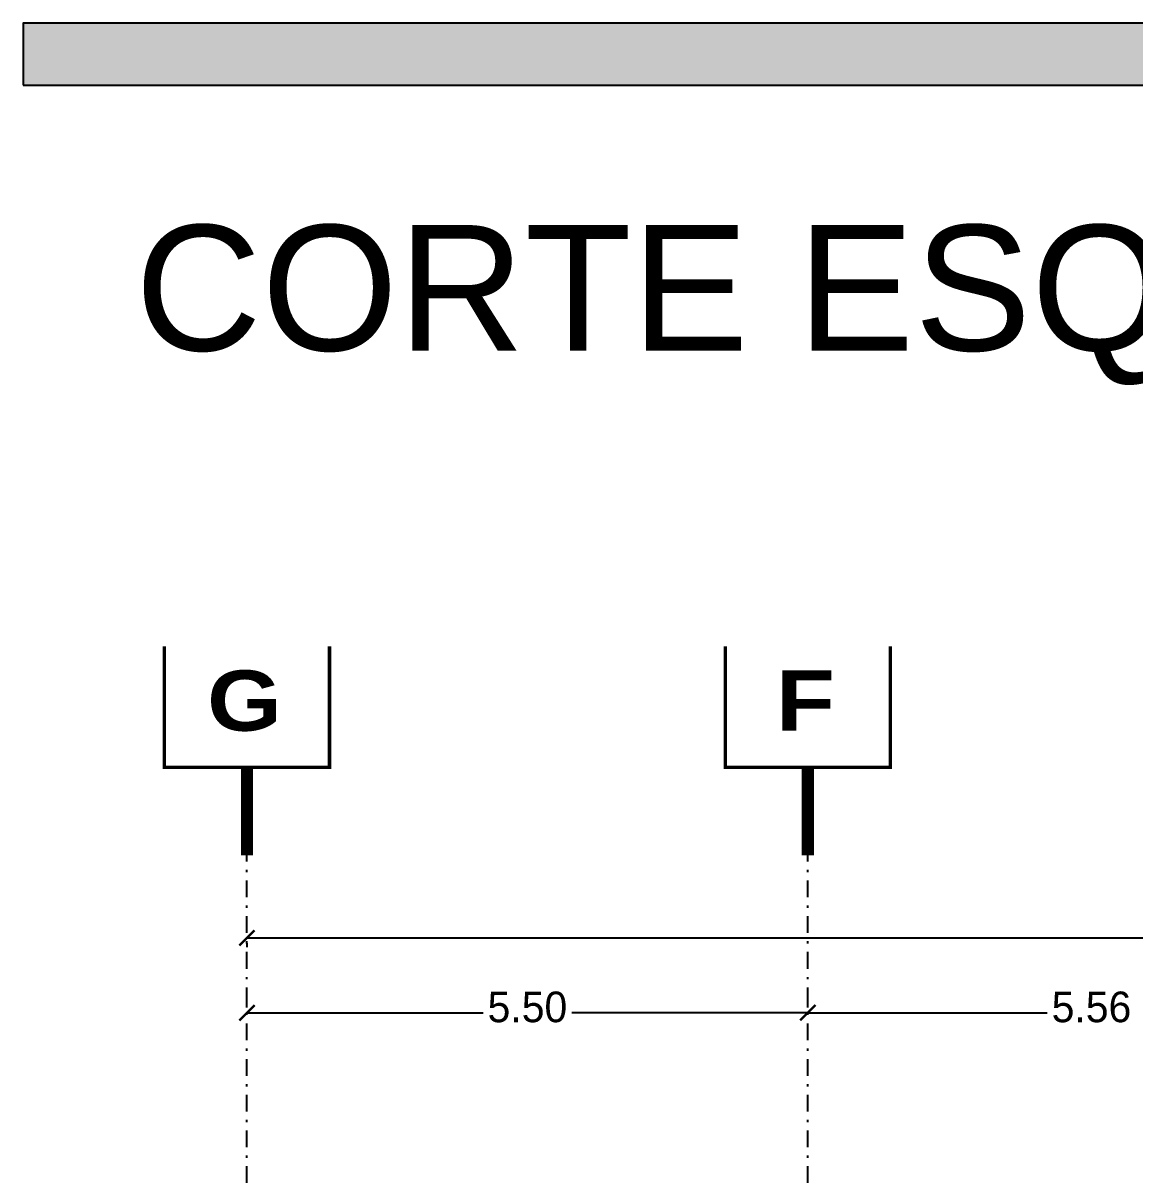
# Model space of a CAD drawing. Header units: millimetres. Extents: x -101 to 3415, y -52 to 1366.
# Drawn here: x 193.1 to 243, y 181.2 to 233.1 of the extents above; entities that cross this region are included whole.
import ezdxf
from ezdxf.enums import TextEntityAlignment as Align

# ---------------------------------------------------------------- set-up
doc = ezdxf.new("R2010")
doc.units = ezdxf.units.MM
doc.linetypes.add('DASHDOT2', pattern=[0.5, 0.25, -0.125, 0, -0.125])
doc.layers.add('00_ARQ', color=8, linetype='Continuous')
doc.styles.add('ARIEL', font='arial.ttf')
doc.styles.add('protot1', font='')
doc.styles.get('protot1').set_extended_font_data('Arial Black')

# ---------------------------------------------------------------- blocks, each defined once
blk = doc.blocks.new('EJE_HOR')
at = {"color": 1, "linetype": 'Continuous', "const_width": 0.025}
blk.add_lwpolyline([(-0.6163, 0.9094), (-0.6163, 0.0048), (0.6163, 0.0048), (0.6163, 0.9094)], dxfattribs=at)
at = {"color": 2, "linetype": 'Continuous', "const_width": 0.09}
blk.add_lwpolyline([(0, 0), (0, -0.6522)], dxfattribs=at)
at = {"color": 4, "style": 'protot1', "oblique": 360}
blk.add_attdef('EJE', text='', height=0.45, dxfattribs=at).set_placement((0, 0.2794), align=Align.CENTER)
blk = doc.blocks.new('_ArchTick')
at = {"color": 0, "linetype": 'ByBlock', "const_width": 0.15}
blk.add_lwpolyline([(-0.5, -0.5), (0.5, 0.5)], dxfattribs=at)

msp = doc.modelspace()

# ---------------------------------------------------------------- hatches: boundary and pattern name
at = {"layer": '00_ARQ'}
msp.add_hatch(color=1, dxfattribs=at).paths.add_polyline_path([(288.747, 230.284), (288.747, 233.064), (193.148, 233.064), (193.148, 230.284)])

# ---------------------------------------------------------------- linework, layer by layer
at = {"layer": '00_ARQ', "color": 9, "linetype": 'DASHDOT2', "ltscale": 3}
for p, q in [((203.178, 38.695), (203.178, 195.766)), ((228.314, 38.695), (228.314, 195.766))]:
    msp.add_line(p, q, dxfattribs=at)
at = {"layer": '00_ARQ', "color": 9, "linetype": 'Continuous'}
for p, q in [((203.178, 192.072), (269.922, 192.072)), ((203.178, 191.843), (203.178, 191.66)), ((203.178, 188.949), (203.178, 189.132)), ((228.314, 188.949), (228.314, 189.132)), ((228.314, 188.949), (228.314, 189.132)), ((203.178, 188.72), (213.761, 188.72)), ((228.314, 188.72), (217.731, 188.72)), ((228.314, 188.72), (239.037, 188.72))]:
    msp.add_line(p, q, dxfattribs=at)
at = {"layer": '00_ARQ', "color": 1}
msp.add_lwpolyline([(193.148, 230.284), (288.747, 230.284), (288.747, 233.064), (193.148, 233.064)], close=True, dxfattribs=at)

# ---------------------------------------------------------------- block references
at = {"layer": '00_ARQ', "color": 9}
ref = msp.add_blockref('EJE_HOR', (203.178, 199.681), dxfattribs=dict(at, xscale=-6.001955441672643, yscale=6.001955441672828, zscale=6.001955441672887))
ref.add_attrib('EJE', 'G', dxfattribs={"layer": '0', "color": 4, "height": 2.701, "style": 'protot1'}).set_placement((203.071, 201.357), align=Align.CENTER)
ref = msp.add_blockref('EJE_HOR', (228.314, 199.681), dxfattribs=dict(at, xscale=-6.001955441672643, yscale=6.001955441672828, zscale=6.001955441672887))
ref.add_attrib('EJE', 'F', dxfattribs={"layer": '0', "color": 4, "height": 2.701, "style": 'protot1'}).set_placement((228.207, 201.357), align=Align.CENTER)
at = {"layer": '00_ARQ', "color": 9, "linetype": 'Continuous', "xscale": 0.6859377647626195, "yscale": 0.6859377647626195, "zscale": 0.6859377647626195, "rotation": 180}
for p in [(203.178, 192.072), (203.178, 188.72), (228.314, 188.72)]:
    msp.add_blockref('_ArchTick', p, dxfattribs=at)
at = {"layer": '00_ARQ', "color": 9, "linetype": 'Continuous', "xscale": 0.6859377647626195, "yscale": 0.6859377647626195, "zscale": 0.6859377647626195}
msp.add_blockref('_ArchTick', (228.314, 188.72), dxfattribs=at)

# ---------------------------------------------------------------- texts
at = {"layer": '00_ARQ', "color": 2, "style": 'ARIEL'}
msp.add_text('CORTE ESQUEMÁTICO', height=5.62519, dxfattribs=at).set_placement((198.16, 224.016), align=Align.TOP_LEFT)
at = {"layer": '00_ARQ', "color": 9, "linetype": 'Continuous', "char_height": 1.3719, "attachment_point": 5}
for s, insert in [('\\A1;5.50', (215.746, 188.972)), ('\\A1;5.56', (241.024, 188.972))]:
    msp.add_mtext(s, dxfattribs=dict(at, insert=insert))

doc.saveas('drawing.dxf')
